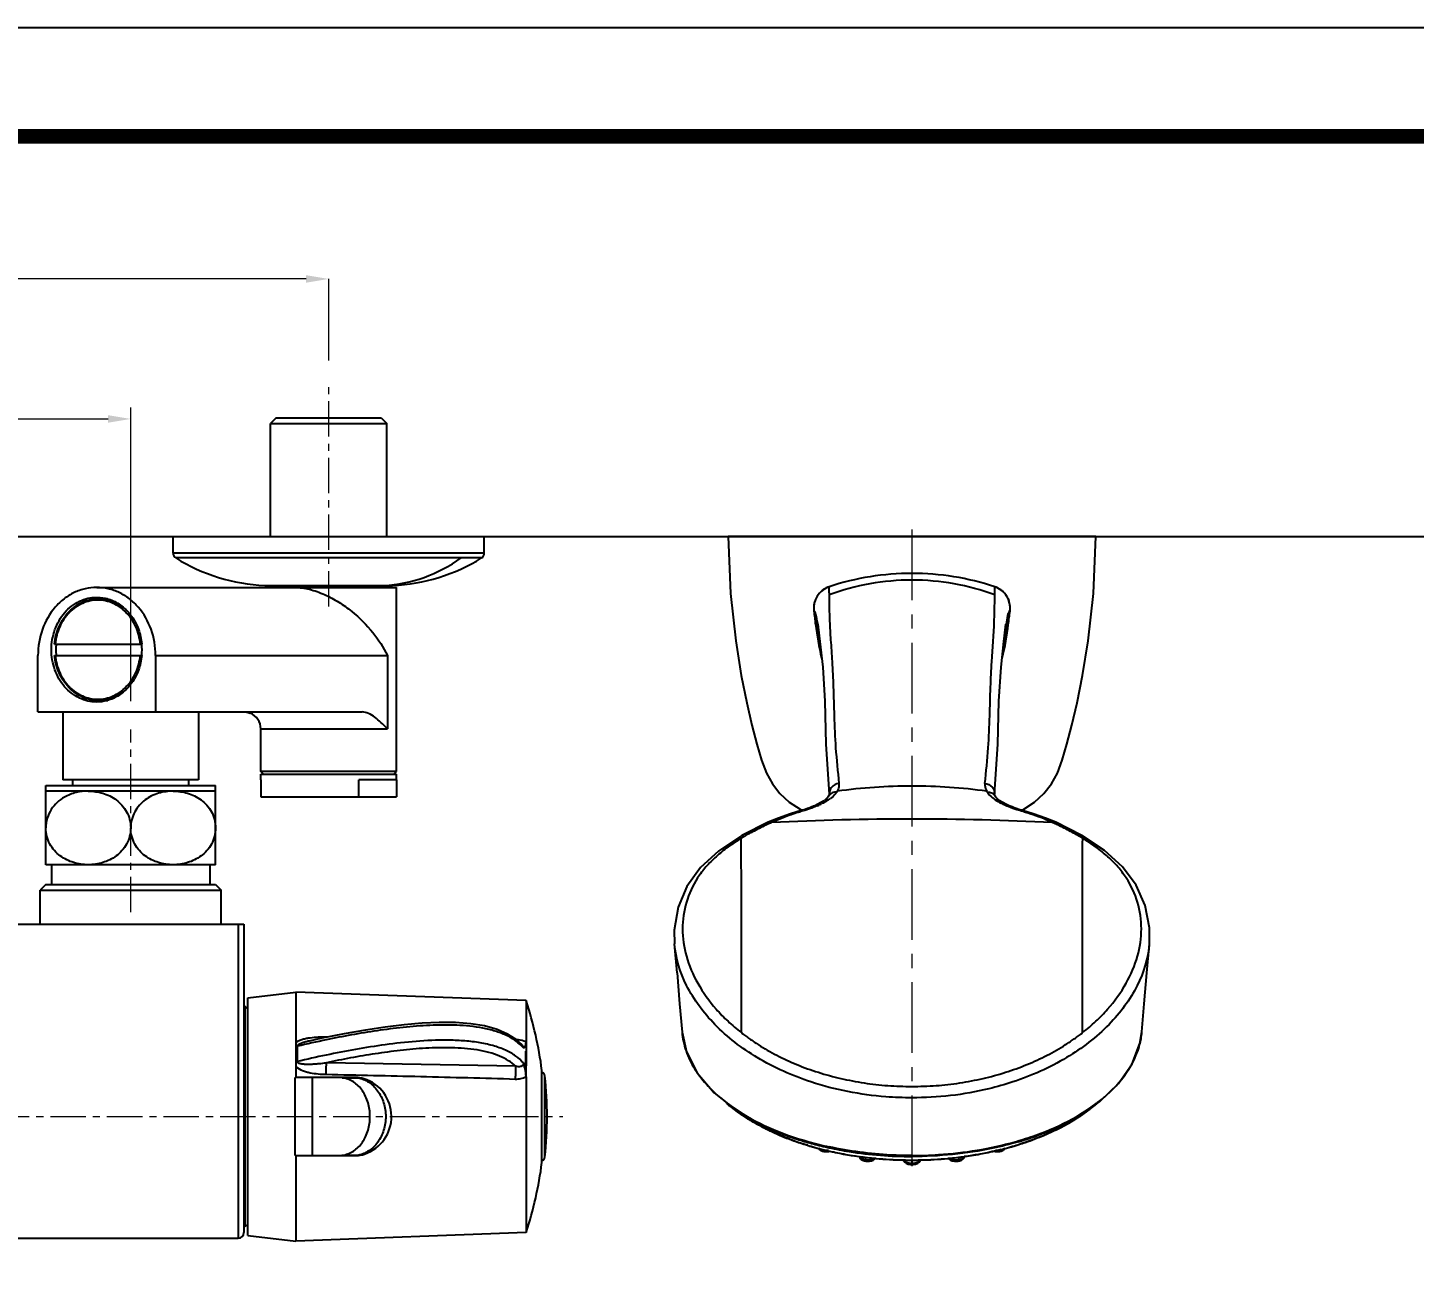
# Model space of a CAD drawing. Extents: x 0 to 1128, y 0 to 827.
# Drawn here: x 297.7 to 542.8, y 605.3 to 826.8 of the extents above; entities that cross this region are included whole.
import ezdxf

# ---------------------------------------------------------------- set-up
doc = ezdxf.new("R2010")
doc.units = 0
doc.header["$LTSCALE"] = 10
doc.header["$MEASUREMENT"] = 0
doc.header["$PDMODE"] = 3
doc.header["$PDSIZE"] = -10
doc.linetypes.add('CENTER', pattern=[2, 1.25, -0.25, 0.25, -0.25])
doc.linetypes.add('CENTER2', pattern=[28.575, 19.05, -3.175, 3.175, -3.175])
doc.layers.get('0').update_dxf_attribs({"linetype": 'CONTINUOUS'})
doc.layers.get('DEFPOINTS').update_dxf_attribs({"linetype": 'CONTINUOUS'})
doc.layers.add('Cneter', color=1, linetype='CENTER2', lineweight=13)
doc.layers.add('DEF_LAYER_ASSEM_MEMBER', color=7, linetype='CONTINUOUS')
doc.styles.add('Daelim Dimension', font='')
doc.styles.get('Daelim Dimension').set_extended_font_data('NanumGothic')
doc.dimstyles.new('DEFAULT', dxfattribs={"dimscale": 2, "dimtxt": 2, "dimasz": 2, "dimexe": 0, "dimexo": 2, "dimgap": 1, "dimtad": 1, "dimdec": 1, "dimzin": 9, "dimdsep": 46, "dimtxsty": 'Daelim Dimension', "dimcen": 0.5, "dimclrd": 252, "dimclre": 252, "dimclrt": 3, "dimadec": 1, "dimazin": 0, "dimtfac": 1, "dimtdec": 1, "dimtix": 1, "dimtmove": 0, "dimatfit": 3, "dimfxl": 1, "dimtolj": 1, "dimtzin": 1, "dimlwd": 9, "dimlwe": 9, "dimarcsym": 0})

# ---------------------------------------------------------------- blocks, each defined once
blk = doc.blocks.new('*D0')
at = {"color": 5, "lineweight": 9, "ltscale": 0.5, "transparency": 16777216}
for p, q in [((170.9, 767.99), (170.9, 782.41)), ((346.9, 782.41), (174.9, 782.41)), ((350.9, 767.99), (350.9, 782.41))]:
    blk.add_line(p, q, dxfattribs=at)
at = {"color": 5, "ltscale": 0.5, "transparency": 16777216}
for points in [[(174.9, 783.07), (174.9, 781.74), (170.9, 782.41)], [(346.9, 783.07), (346.9, 781.74), (350.9, 782.41)]]:
    blk.add_solid(points, dxfattribs=at)
at = {"layer": 'DEFPOINTS', "color": 0, "ltscale": 0.5, "transparency": 16777216}
for p in [(170.9, 782.41), (170.9, 763.99), (350.9, 763.99)]:
    blk.add_point(p, dxfattribs=at)
at = {"color": 7, "ltscale": 0.5, "transparency": 16777216, "insert": (260.9, 789.85), "char_height": 10, "attachment_point": 5, "style": 'Daelim Dimension'}
blk.add_mtext('\\A1;150~240', dxfattribs=at)
blk = doc.blocks.new('*D1')
at = {"color": 5, "lineweight": 9, "ltscale": 0.5, "transparency": 16777216}
for p, q in [((205.9, 707.79), (205.9, 759.67)), ((209.9, 757.67), (311.9, 757.67)), ((315.9, 707.79), (315.9, 759.67))]:
    blk.add_line(p, q, dxfattribs=at)
at = {"color": 5, "ltscale": 0.5, "transparency": 16777216}
for points in [[(209.9, 758.33), (209.9, 757), (205.9, 757.67)], [(311.9, 758.33), (311.9, 757), (315.9, 757.67)]]:
    blk.add_solid(points, dxfattribs=at)
at = {"layer": 'DEFPOINTS', "color": 0, "ltscale": 0.5, "transparency": 16777216}
for p in [(315.9, 757.67), (205.9, 703.79), (315.9, 703.79)]:
    blk.add_point(p, dxfattribs=at)
at = {"color": 7, "ltscale": 0.5, "transparency": 16777216, "insert": (260.9, 770.48), "char_height": 10, "attachment_point": 2, "style": 'Daelim Dimension'}
blk.add_mtext('\\A1;110', dxfattribs=at)

msp = doc.modelspace()

# ---------------------------------------------------------------- linework, layer by layer
at = {"color": 7, "linetype": 'Continuous'}
for p, q in [((341.6, 757.89), (340.6, 756.89)), ((341.6, 757.89), (360.2, 757.89)), ((360.2, 757.89), (361.2, 756.89)), ((340.6, 736.89), (340.6, 756.89)), ((340.6, 756.89), (361.2, 756.89)), ((361.2, 736.89), (361.2, 756.89)), ((323.4, 733.95), (323.4, 736.89)), ((323.4, 736.89), (378.4, 736.89)), ((378.4, 733.95), (378.4, 736.89)), ((309.9, 727.89), (362.9, 727.89)), ((339.6, 728.23), (362.2, 728.23)), ((340.6, 727.89), (340.6, 728.23)), ((361.2, 727.89), (361.2, 728.23)), ((362.9, 695.39), (362.9, 727.89)), ((310.23, 725.89), (311.15, 725.89)), ((299.51, 705.89), (299.51, 715.89)), ((302.44, 717.89), (317.82, 717.89)), ((302.44, 715.89), (317.82, 715.89)), ((320.29, 715.89), (320.29, 705.89)), ((299.51, 705.89), (356.79, 705.89)), ((303.9, 705.89), (303.9, 693.89)), ((310.23, 707.89), (311.15, 707.89)), ((327.9, 705.89), (327.9, 693.89)), ((338.9, 695.39), (338.9, 702.89)), ((361.29, 702.89), (361.18, 703.01)), ((327.9, 693.89), (303.9, 693.89)), ((305.65, 692.89), (305.65, 693.89)), ((326.15, 692.89), (326.15, 693.89)), ((362.9, 695.39), (338.9, 695.39)), ((339.4, 694.89), (338.9, 695.39)), ((338.9, 694.89), (362.9, 694.89)), ((338.9, 693.89), (338.9, 694.89)), ((338.92, 693.89), (338.9, 693.89)), ((338.92, 693.89), (338.92, 690.89)), ((362.9, 693.89), (356.24, 693.89)), ((356.24, 690.89), (356.24, 693.89)), ((362.4, 694.89), (362.9, 695.39)), ((362.87, 693.89), (362.87, 690.89)), ((362.9, 693.89), (362.9, 694.89)), ((300.9, 678.89), (300.9, 692.89)), ((300.9, 692.89), (330.9, 692.89)), ((330.9, 691.89), (300.9, 691.89)), ((330.9, 678.89), (330.9, 692.89)), ((338.92, 690.89), (362.87, 690.89)), ((330.9, 678.89), (300.9, 678.89)), ((301.9, 678.89), (301.9, 675.39)), ((329.9, 678.89), (329.9, 675.39)), ((300.9, 675.39), (299.9, 674.39)), ((299.9, 668.39), (299.9, 674.39)), ((299.9, 674.39), (331.9, 674.39)), ((300.9, 675.39), (330.9, 675.39)), ((330.9, 675.39), (331.9, 674.39)), ((331.9, 668.39), (331.9, 674.39)), ((185.9, 668.39), (335.9, 668.39)), ((335.9, 668.39), (335.9, 613.89)), ((336.6, 655.39), (345.1, 656.39)), ((336.6, 613.39), (336.6, 655.39)), ((385.78, 654.89), (345.1, 656.39)), ((345.1, 656.39), (345.1, 641.29)), ((385.78, 654.89), (385.78, 647.55)), ((336.1, 653.89), (335.9, 653.89)), ((336.6, 653.39), (336.1, 653.89)), ((336.1, 653.89), (336.1, 614.89)), ((347.43, 647.72), (347.42, 647.72)), ((350.66, 648.41), (350.45, 648.41)), ((385.78, 647.52), (385.78, 646.87)), ((385.13, 646.98), (385.13, 646.98)), ((385.78, 646.87), (385.78, 645.94)), ((385.77, 643.31), (385.79, 643.32)), ((385.78, 641.47), (385.78, 643.3)), ((388.59, 626.24), (388.59, 642.54)), ((355.6, 641.29), (345, 641.29)), ((345, 627.49), (345, 641.29)), ((348, 641.29), (348, 627.49)), ((353.26, 641.25), (356.16, 641.24)), ((385.78, 641.43), (385.78, 641.47)), ((385.78, 641.43), (385.78, 613.89)), ((345, 627.49), (355.64, 627.49)), ((345.1, 627.49), (345.1, 612.39)), ((353.26, 627.54), (356.2, 627.55)), ((336.6, 615.39), (336.1, 614.89)), ((288.71, 612.89), (334.9, 612.89)), ((336.1, 614.89), (335.9, 614.89)), ((336.6, 613.39), (345.1, 612.39)), ((385.78, 613.89), (345.1, 612.39))]:
    msp.add_line(p, q, dxfattribs=at)
at = {"ltscale": 0.5}
msp.add_line((91.03, 736.89), (806.11, 736.89), dxfattribs=at)
at = {"color": 9, "linetype": 'Continuous'}
for p, q in [((378.4, 733.95), (323.4, 733.95)), ((377.92, 733.1), (323.87, 733.1)), ((320.29, 715.89), (361.29, 715.89)), ((361.29, 715.89), (361.29, 702.89)), ((338.9, 702.89), (361.29, 702.89)), ((334.9, 668.39), (334.9, 612.89)), ((385.77, 643.31), (385.77, 645.95)), ((385.77, 645.95), (385.78, 645.94)), ((385.79, 645.89), (385.79, 643.32)), ((383.95, 643.29), (350.51, 643.9)), ((389.11, 627.28), (389.11, 641.5))]:
    msp.add_line(p, q, dxfattribs=at)
at = {"ltscale": 0.5}
msp.add_lwpolyline([(0, 0), (1128.4, 0), (1128.4, 826.8), (0, 826.8)], close=True, dxfattribs=at)
at = {"color": 5, "linetype": 'ByBlock', "lineweight": 200, "const_width": 2.6}
msp.add_lwpolyline([(18.14, 35.4), (1110.14, 35.4), (1110.14, 807.6), (18.14, 807.6)], close=True, dxfattribs=at)
at = {"color": 7, "linetype": 'Continuous'}
for points in [[(385.13, 646.98), (384.05, 647.98), (382.53, 648.97), (380.66, 649.78), (378.46, 650.39), (376, 650.78), (373.32, 650.99), (370.45, 651.01), (367.42, 650.88), (364.24, 650.61), (360.9, 650.21), (357.38, 649.67), (353.65, 649.01)], [(353.65, 649.01), (349.67, 648.21), (347.42, 647.72)]]:
    msp.add_lwpolyline(points, dxfattribs=at)
for centre, radius, start, end in [((324.4, 733.95), 1, 180, 238.4038), ((341.2, 761.26), 33.07, 238.4038, 267.2264), ((360.6, 761.26), 33.07, 272.7736, 301.5962), ((377.4, 733.95), 1, 301.5962, 0), ((311.78, 718.75), 7.45, 104.1962, 107.3229), ((311.15, 719.13), 6.76, 84.2215, 89.9952), ((311.48, 716.89), 8.81, 173.4807, 179.9952), ((311.48, 716.9), 8.81, 180.005, 186.5195), ((307.26, 716.9), 10.65, 5.337, 5.5014), ((307.22, 716.89), 10.69, 354.6741, 5.3255), ((307.26, 716.89), 10.65, 354.4994, 354.6626), ((311.78, 715.04), 7.45, 252.6683, 255.8118), ((311.15, 714.66), 6.76, 270.0049, 275.7924), ((335.9, 702.89), 3, 0, 67.9366), ((324.1, 634.39), 65, 7.203, 18.384), ((381.72, 647.61), 4.06, 358.758, 359.2263), ((383.48, 645.19), 2.42, 16.9052, 18.4637), ((388.11, 641.39), 1, 6.2793, 61.7406), ((352.69, 637.4), 3.9, 81.5088, 90.0208), ((355.6, 636.29), 5, 72.4334, 90), ((355, 634.39), 7, 288.8024, 72.4332), ((324.5, 634.39), 65, 353.7207, 6.2793), ((352.69, 631.36), 3.86, 269.9391, 278.5312), ((355.64, 632.49), 5, 270.0006, 288.8017), ((324.1, 634.39), 65, 341.616, 352.797), ((388.11, 627.39), 1, 298.2594, 353.7207), ((334.9, 613.89), 1, 270, 0)]:
    msp.add_arc(centre, radius, start, end, dxfattribs=at)
at = {"color": 9, "linetype": 'Continuous'}
for centre, radius, start, end in [((310.22, 719.12), 6.77, 82.257, 89.9918), ((310.22, 714.67), 6.77, 270.0082, 277.7431), ((394.75, 434.24), 218.24, 101.7047, 103.0751), ((366.48, 648.75), 16.04, 181.2239, 181.4126), ((344.43, 650.16), 3.46, 281.0519, 285.3317), ((165.26, 647.28), 180.12, 358.9916, 359.8554), ((379.51, 641.36), 7.77, 41.5193, 44.8664), ((344.64, 647.94), 3.89, 276.8194, 280.5688), ((355.6, 638.14), 3.16, 84.6866, 89.9964), ((355.6, 638.11), 3.18, 79.8074, 84.6834), ((355.85, 637.07), 4.19, 72.445, 85.7003), ((355.64, 630.65), 3.16, 270.0051, 275.8608), ((355.64, 630.68), 3.19, 275.8601, 280.2006), ((355.86, 631.85), 4.32, 274.5212, 288.7894)]:
    msp.add_arc(centre, radius, start, end, dxfattribs=at)
for points, start_tangent, end_tangent in [([(360.68, 728.23), (367.76, 729.67), (374.3, 733.1)], (0.998439, 0.055853), (0.815279, 0.579069)), ([(317.61, 717.89), (317.33, 719.45), (316.81, 720.93), (316.07, 722.27), (315.13, 723.43), (314.02, 724.38), (312.78, 725.08), (311.45, 725.51), (310.08, 725.65), (308.71, 725.51), (307.38, 725.08), (306.14, 724.38), (305.03, 723.43), (304.09, 722.27), (303.35, 720.93), (302.82, 719.45), (302.54, 717.89)], (-0.099041, 0.995083), (-0.099041, -0.995083)), ([(314.7, 724.26), (313, 725.3), (311.14, 725.83)], (-0.777393, 0.629015), (-0.990881, 0.134742)), ([(302.54, 715.89), (302.82, 714.34), (303.35, 712.86), (304.09, 711.52), (305.03, 710.36), (306.14, 709.41), (307.38, 708.71), (308.71, 708.28), (310.08, 708.14), (311.45, 708.28), (312.78, 708.71), (314.02, 709.41), (315.13, 710.36), (316.07, 711.52), (316.81, 712.86), (317.33, 714.34), (317.61, 715.89)], (0.099041, -0.995083), (0.099041, 0.995083)), ([(311.14, 707.96), (313, 708.49), (314.7, 709.53)], (0.990881, 0.134743), (0.776839, 0.6297)), ([(385.01, 646.84), (383.78, 647.87), (382.2, 648.76), (380.3, 649.48), (378.16, 650.01), (373.52, 650.52), (368.76, 650.5), (364.05, 650.14), (359.44, 649.55), (354.91, 648.81), (350.48, 647.95)], (-0.705253, 0.708956), (-0.979251, -0.202653)), ([(347.42, 647.72), (346.85, 647.58), (346.29, 647.41), (346.01, 647.31), (345.74, 647.19), (345.49, 647.04), (345.39, 646.94), (345.35, 646.82)], (-0.975829, -0.218535), (0.168363, -0.985725)), ([(385.32, 643.86), (383.97, 645.07), (382.15, 646.11), (379.9, 646.92), (377.35, 647.47), (374.64, 647.77), (371.87, 647.88), (366.34, 647.67), (360.91, 647.07), (355.62, 646.24), (350.43, 645.24), (345.35, 644.11)], (-0.666699, 0.745327), (-0.97377, -0.227537)), ([(345.38, 646.83), (345.35, 646.82)], (-0.983453, -0.181161), (-0.820198, -0.572079)), ([(383.95, 643.29), (382.71, 644.25), (381.12, 645.07), (379.23, 645.71), (377.12, 646.16), (374.9, 646.42), (372.62, 646.54), (368.05, 646.46), (363.54, 646.07), (359.11, 645.47), (354.77, 644.74), (350.51, 643.9)], (-0.728256, 0.685305), (-0.978768, -0.204971)), ([(385.32, 646.51), (385.28, 646.75), (385.13, 646.98)], (0.065437, 0.997857), (-0.668554, 0.743663)), ([(345.35, 644.11), (345.36, 644.03), (345.4, 643.97), (345.46, 643.92), (345.53, 643.88), (345.67, 643.82), (345.83, 643.77), (346.15, 643.71), (346.48, 643.68), (346.81, 643.66), (347.15, 643.65), (347.82, 643.66), (348.49, 643.7), (349.17, 643.75), (350.51, 643.9)], (-0.044959, -0.998989), (0.992353, 0.123431)), ([(350.45, 641.85), (350.47, 643.03), (350.51, 643.9)], (0.014098, 0.999901), (0.073134, 0.997322)), ([(383.95, 643.29), (383.91, 642.31), (383.88, 641.02)], (-0.073171, -0.997319), (-0.01153, -0.999934)), ([(385.32, 643.86), (385.29, 643.63), (385.19, 643.43), (385.02, 643.29), (384.82, 643.21), (384.39, 643.19), (383.95, 643.29)], (0.055828, -0.99844), (-0.953965, 0.299916)), ([(385.78, 643.3), (385.77, 643.31)], (-0.625107, 0.780539), (-0.696841, 0.717226)), ([(356.16, 641.24), (356.6, 641.13), (357.06, 640.96), (357.97, 640.47), (358.81, 639.79), (359.55, 638.93), (360.61, 636.82), (360.98, 634.39), (360.61, 631.97), (359.56, 629.86), (358.83, 629), (357.99, 628.32), (357.54, 628.05), (357.09, 627.83), (356.64, 627.66), (356.2, 627.55)], (0.978021, -0.208508), (-0.977244, -0.21212))]:
    msp.add_spline(points, degree=3, dxfattribs=dict(at, start_tangent=start_tangent, end_tangent=end_tangent))
at = {"color": 7, "linetype": 'Continuous'}
for points, start_tangent, end_tangent in [([(309.9, 727.89), (307.87, 727.66), (305.92, 726.98), (304.12, 725.87), (302.55, 724.38), (300.3, 720.49), (299.51, 715.89)], (-1, -0.000032), (0, -1)), ([(320.29, 715.89), (319.5, 720.49), (317.25, 724.38), (315.67, 725.87), (313.87, 726.98), (311.93, 727.66), (309.9, 727.89)], (0, 1), (-1, -0.000032)), ([(344.9, 727.89), (347.5, 727.56), (350.16, 726.63), (352.68, 725.28), (354.96, 723.65), (358.69, 719.91), (361.29, 715.89)], (1, 0), (0.447213, -0.894427)), ([(309.9, 707.64), (308.34, 707.82), (306.83, 708.35), (305.45, 709.2), (304.23, 710.35), (302.5, 713.35), (301.89, 716.89), (302.5, 720.43), (304.23, 723.43), (305.45, 724.59), (306.83, 725.44), (308.34, 725.97), (309.9, 726.14)], (-1, 0), (1, 0)), ([(302.44, 717.89), (302.73, 719.5), (303.26, 721.01), (304.02, 722.4), (304.99, 723.6), (306.14, 724.57), (307.42, 725.3), (308.8, 725.74), (310.23, 725.89)], (0.096805, 0.995303), (1, 0)), ([(309.9, 726.14), (310.5, 726.12), (312.26, 725.73)], (1, 0), (0.941845, -0.336047)), ([(312.26, 725.73), (314.35, 724.58), (316.07, 722.79), (317.27, 720.5), (317.86, 717.92)], (0.941845, -0.336047), (0.09587, -0.995394)), ([(310.23, 707.89), (308.8, 708.04), (307.42, 708.49), (306.14, 709.21), (304.99, 710.19), (304.02, 711.39), (303.26, 712.77), (302.73, 714.29), (302.44, 715.89)], (-1, 0), (-0.096805, 0.995303)), ([(317.86, 715.87), (317.27, 713.29), (316.07, 711), (314.35, 709.21), (312.26, 708.06)], (-0.095857, -0.995395), (-0.941822, -0.336112)), ([(312.26, 708.06), (311.68, 707.88), (309.9, 707.64)], (-0.941822, -0.336112), (-1, 0)), ([(336.01, 705.89), (336.26, 705.88), (337.02, 705.68)], (1, 0), (0.92692, -0.375258)), ([(361.18, 703.01), (360.13, 704.03), (359.06, 704.94), (357.95, 705.62), (356.79, 705.89)], (-0.707416, 0.706798), (-1, 0)), ([(308.4, 691.89), (306.25, 691.64), (304.21, 690.83)], (-1, 0), (-0.869795, -0.493414)), ([(308.4, 691.89), (310.97, 691.52), (312.2, 691.04), (313.35, 690.34), (314.36, 689.4), (315.18, 688.24), (315.71, 686.87), (315.9, 685.39)], (1, 0), (0, -1)), ([(323.4, 691.89), (320.83, 691.52), (319.6, 691.04), (318.45, 690.34), (317.43, 689.4), (316.62, 688.24), (316.09, 686.87), (315.9, 685.39)], (-1, 0), (0, -1)), ([(323.4, 691.89), (325.97, 691.52), (327.2, 691.04), (328.35, 690.34), (329.36, 689.4), (330.18, 688.24), (330.71, 686.87), (330.9, 685.39)], (1, 0), (0, -1)), ([(304.21, 690.83), (302.92, 689.9), (301.87, 688.65), (301.15, 687.11), (300.9, 685.39)], (-0.869795, -0.493414), (0, -1)), ([(308.4, 678.89), (305.83, 679.27), (304.6, 679.75), (303.45, 680.45), (302.43, 681.39), (301.62, 682.55), (301.09, 683.91), (300.9, 685.39)], (-1, 0), (0, 1)), ([(315.9, 685.39), (315.71, 683.91), (315.18, 682.55), (314.36, 681.39), (313.35, 680.45), (312.2, 679.75), (310.97, 679.27), (308.4, 678.89)], (0, -1), (-1, 0)), ([(323.4, 678.89), (320.83, 679.27), (319.6, 679.75), (318.45, 680.45), (317.43, 681.39), (316.62, 682.55), (316.09, 683.91), (315.9, 685.39)], (-1, 0), (0, 1)), ([(330.9, 685.39), (330.71, 683.91), (330.18, 682.55), (329.36, 681.39), (328.35, 680.45), (327.2, 679.75), (325.97, 679.27), (323.4, 678.89)], (0, -1), (-1, 0)), ([(350.45, 648.41), (349.04, 648.39), (347.64, 648.26), (346.96, 648.15), (346.29, 648), (345.66, 647.77), (345.1, 647.44)], (-0.999875, 0.015823), (-0.790514, -0.612444)), ([(385.78, 647.55), (385.39, 647.71), (384.11, 647.94)], (-0.903914, 0.427713), (-0.99875, 0.049986)), ([(385.71, 646.98), (385.74, 647.1), (385.78, 647.52)], (0.257284, 0.966336), (0.023797, 0.999717)), ([(385.32, 646.51), (385.45, 646.56), (385.56, 646.66), (385.65, 646.8), (385.71, 646.98)], (0.962213, 0.272298), (0.257284, 0.966336)), ([(385.79, 645.89), (385.78, 645.94)], (-0.290224, 0.956959), (-0.000001, 1)), ([(345.1, 643.22), (346.29, 642.52), (346.96, 642.3), (347.64, 642.14), (349.04, 641.93), (350.45, 641.85)], (0.735736, -0.677269), (0.999752, -0.022268)), ([(385.78, 641.47), (385.74, 642.09), (385.32, 643.86)], (-0.018379, 0.999831), (-0.352766, 0.935712)), ([(385.78, 643.3), (385.78, 643.31), (385.79, 643.32)], (0.010234, 0.999948), (0.918055, 0.396453)), ([(350.45, 641.85), (367.16, 641.47), (375.52, 641.26), (383.88, 641.02)], (0.999752, -0.02229), (0.999441, -0.033424)), ([(353.26, 627.54), (354.3, 627.81), (355.27, 628.29), (356.12, 628.97), (356.85, 629.83), (357.43, 630.83), (357.85, 631.95), (358.2, 634.39), (357.85, 636.83), (357.43, 637.95), (356.85, 638.96), (356.12, 639.82), (355.27, 640.5), (354.3, 640.98), (353.26, 641.25)], (0.988872, 0.148769), (-0.988872, 0.148769)), ([(383.88, 641.02), (384.86, 641.1), (385.78, 641.43)], (0.999399, -0.034658), (0.880345, 0.474334))]:
    msp.add_spline(points, degree=3, dxfattribs=dict(at, start_tangent=start_tangent, end_tangent=end_tangent))
at = {"layer": 'Cneter', "linetype": 'CENTER', "lineweight": 5, "ltscale": 0.5}
for p, q in [((350.9, 724.54), (350.9, 763.99)), ((315.9, 670.48), (315.9, 702.79)), ((181.71, 634.39), (392.29, 634.39))]:
    msp.add_line(p, q, dxfattribs=at)
at = {"layer": 'DEF_LAYER_ASSEM_MEMBER', "color": 1, "linetype": 'CENTER', "lineweight": 5}
msp.add_line((453.99, 738.12), (453.99, 623.17), dxfattribs=at)
at = {"layer": 'DEF_LAYER_ASSEM_MEMBER', "color": 7, "linetype": 'Continuous'}
for p, q in [((486.49, 736.89), (421.49, 736.89)), ((437.37, 721.42), (437.36, 721.45)), ((470.62, 721.45), (470.61, 721.4)), ((439.39, 691.36), (439.39, 691.35)), ((468.6, 691.36), (468.6, 691.36)), ((434.23, 688.71), (434.65, 688.53)), ((437.25, 689.52), (436.82, 689.31)), ((439.27, 690.99), (439.14, 690.81)), ((468.84, 690.81), (468.72, 690.99)), ((471.17, 689.31), (470.73, 689.52)), ((473.34, 688.53), (473.76, 688.71)), ((428.57, 686.39), (423.9, 684.03)), ((430.39, 687.14), (428.57, 686.39)), ((428.57, 686.39), (428.57, 686.39)), ((479.41, 686.39), (479.41, 686.39)), ((484.02, 684.07), (479.41, 686.39)), ((488.04, 681.41), (484.02, 684.07)), ((412.47, 659.79), (412.03, 664.89)), ((419.04, 638.58), (423, 635.43)), ((422.63, 635.63), (421.31, 636.64)), ((485.36, 635.63), (486.67, 636.64)), ((433.3, 630.52), (439.35, 628.86)), ((437.95, 628.39), (438.2, 628.29)), ((469.78, 628.29), (470.03, 628.39)), ((445.58, 626.56), (445.82, 626.51)), ((462.16, 626.51), (462.4, 626.56))]:
    msp.add_line(p, q, dxfattribs=at)
at = {"layer": 'DEF_LAYER_ASSEM_MEMBER', "color": 9, "linetype": 'Continuous'}
for p, q in [((436.66, 723.75), (436.66, 723.75)), ((437.25, 721.4), (436.97, 723.27)), ((470.74, 721.43), (471.01, 723.27)), ((470.74, 721.38), (470.74, 721.43)), ((429.19, 686.35), (429.09, 686.31)), ((478.89, 686.31), (478.8, 686.35)), ((438.1, 628.65), (438.11, 628.5)), ((453.99, 627.33), (453.99, 627.49)), ((469.88, 628.65), (469.88, 628.5)), ((445.76, 627.24), (445.77, 626.71)), ((447.59, 626.99), (447.55, 627)), ((447.64, 626.99), (447.59, 626.99)), ((453.99, 626.68), (453.99, 625.91)), ((460.4, 626.99), (460.35, 626.99)), ((460.44, 627), (460.4, 626.99)), ((462.22, 627.24), (462.22, 626.71))]:
    msp.add_line(p, q, dxfattribs=at)
at = {"layer": 'DEF_LAYER_ASSEM_MEMBER', "color": 7, "linetype": 'Continuous'}
for points in [[(421.49, 736.89), (421.92, 726.82), (422.84, 718.44), (423.82, 712.32), (424.79, 707.52), (425.72, 703.57), (426.6, 700.22), (427.43, 697.35), (428.27, 695.04), (429.32, 693.18), (430.65, 691.48), (432.32, 689.95), (434.23, 688.71)], [(473.76, 688.71), (475.66, 689.95), (477.33, 691.48), (478.67, 693.18), (479.71, 695.04), (480.55, 697.35), (481.38, 700.22), (482.27, 703.57), (483.19, 707.52), (484.16, 712.32), (485.15, 718.44), (486.06, 726.82), (486.49, 736.89)], [(437.37, 721.41), (437.74, 718.36), (438.22, 713.79), (438.61, 707.78), (438.8, 700.17), (439.39, 691.36)], [(468.6, 691.36), (469.18, 700.17), (469.38, 707.79), (469.77, 713.8), (470.25, 718.36), (470.61, 721.4)], [(439.39, 691.36), (439.38, 691.28), (439.32, 691.1), (439.27, 690.99)], [(468.72, 690.99), (468.66, 691.1), (468.6, 691.28), (468.6, 691.36)], [(436.82, 689.31), (436.61, 689.22), (436.27, 689.09), (435.93, 688.96), (435.55, 688.82), (435.11, 688.67)], [(438.44, 690.19), (438.03, 689.93), (437.25, 689.52)], [(439.14, 690.81), (438.8, 690.46), (438.45, 690.19)], [(469.54, 690.19), (469.19, 690.46), (468.84, 690.81)], [(470.73, 689.52), (469.95, 689.93), (469.54, 690.19)], [(472.87, 688.67), (472.43, 688.82), (472.05, 688.96), (471.71, 689.09), (471.37, 689.22), (471.17, 689.31)], [(434.43, 688.47), (432.55, 687.89), (430.39, 687.14)], [(435.11, 688.67), (434.65, 688.53), (434.43, 688.47)], [(473.55, 688.47), (473.34, 688.53), (472.87, 688.67)], [(479.41, 686.39), (477.59, 687.14), (475.43, 687.89), (473.55, 688.47)], [(423.9, 684.03), (419.82, 681.31), (416.62, 678.37), (414.22, 675.05), (412.66, 671.36), (411.99, 667.34), (412.03, 664.89)], [(495.96, 664.89), (495.97, 667.73), (495.24, 671.66), (493.63, 675.28), (491.22, 678.52), (488.04, 681.41)], [(494.63, 649.33), (495.05, 654.33), (495.52, 659.79), (495.96, 664.89)], [(412.47, 659.79), (412.93, 654.33), (413.35, 649.32)], [(413.35, 649.32), (414.13, 645.81), (416.03, 642.09), (419.04, 638.58)], [(483.06, 634.23), (487.19, 637.05), (490.53, 640.25), (492.92, 643.7), (494.3, 647.29), (494.63, 649.34)], [(423, 635.43), (427.78, 632.73), (433.3, 630.52)], [(472.74, 629.91), (478.18, 631.83), (483.06, 634.23)], [(437.5, 628.79), (437.66, 628.59), (437.95, 628.39)], [(438.2, 628.29), (438.44, 628.23), (438.86, 628.18), (439.29, 628.2), (439.67, 628.29)], [(468.32, 628.29), (468.68, 628.2), (469.11, 628.18), (469.54, 628.23), (469.78, 628.29)], [(470.03, 628.39), (470.31, 628.58), (470.49, 628.79)], [(444.67, 627.38), (444.77, 627.11), (444.96, 626.87), (445.24, 626.69), (445.58, 626.56)], [(445.82, 626.51), (446.08, 626.49), (446.48, 626.5), (446.85, 626.57), (447.15, 626.69), (447.39, 626.85), (447.52, 627)], [(452.5, 626.74), (452.55, 626.58), (452.72, 626.34), (452.99, 626.14), (453.33, 626), (453.73, 625.92), (453.99, 625.91)], [(453.99, 625.91), (454.22, 625.92), (454.65, 626), (455.01, 626.15), (455.25, 626.33), (455.42, 626.55), (455.48, 626.74)], [(460.47, 627), (460.59, 626.86), (460.82, 626.7), (461.13, 626.57), (461.5, 626.5), (461.9, 626.49), (462.16, 626.51)], [(462.4, 626.56), (462.74, 626.69), (463.01, 626.87), (463.21, 627.09), (463.31, 627.36)]]:
    msp.add_lwpolyline(points, dxfattribs=at)
for centre, radius, start, end in [((454.04, 683.71), 46.67, 90.056, 108.3273), ((453.93, 683.63), 46.75, 71.6885, 89.9283), ((440.62, 724.22), 3.99, 108.34, 186.796), ((467.37, 724.22), 3.99, 353.2034, 71.6601), ((451.53, 681.96), 55.03, 253.1055, 254.9853), ((452.07, 683.95), 57.09, 254.98, 255.9747), ((452.4, 685.28), 58.47, 255.9745, 256.9462), ((453.29, 689.39), 62.67, 257.0056, 262.0615), ((455.91, 683.95), 57.09, 284.0253, 285.0203), ((456.45, 681.95), 55.02, 285.015, 286.8946), ((456.92, 680.39), 53.39, 286.9015, 287.442), ((453.77, 692.74), 66.05, 262.0496, 264.6445), ((453.97, 694.89), 68.21, 264.649, 268.7595), ((453.99, 695.5), 68.82, 268.7497, 269.9997), ((453.99, 695.5), 68.82, 270.0003, 271.2501), ((454.02, 694.89), 68.21, 271.2404, 275.351), ((454.21, 692.74), 66.05, 275.3555, 277.9506)]:
    msp.add_arc(centre, radius, start, end, dxfattribs=at)
at = {"layer": 'DEF_LAYER_ASSEM_MEMBER', "color": 9, "linetype": 'Continuous'}
for centre, radius, start, end in [((440.63, 724.2), 4.01, 108.3829, 123.9972), ((454.06, 686.63), 42.56, 90.0976, 110.2323), ((453.92, 686.63), 42.56, 69.7608, 89.9035), ((467.36, 724.2), 4.01, 56.0024, 71.6172), ((440.62, 724.23), 3.99, 155.4068, 162.4414), ((440.64, 724.21), 4.01, 139.7732, 155.3631), ((440.62, 724.23), 3.99, 124.039, 139.7293), ((467.37, 724.23), 3.99, 47.5131, 55.9609), ((467.37, 724.23), 3.99, 40.2703, 47.5139), ((467.35, 724.21), 4.01, 24.6362, 40.2261), ((467.37, 724.23), 3.99, 17.7589, 24.5929), ((440.64, 724.22), 4.01, 171.1392, 186.753), ((440.62, 724.22), 3.99, 162.4407, 171.0971), ((467.34, 724.22), 4.01, 353.2463, 8.8602), ((453.99, 597.04), 95.75, 89.9999, 97.9367), ((453.99, 597.04), 95.75, 82.0678, 90.0002), ((431.03, 703.38), 15.4, 294.1142, 297.2909), ((440.46, 690.31), 1.37, 147.5851, 150.1955), ((435.2, 696.39), 7.27, 303.9931, 307.0277), ((472.74, 696.37), 7.23, 233.1531, 236.1846), ((467.52, 690.31), 1.37, 29.8099, 32.5414), ((477.27, 703.99), 16.09, 237.9068, 242.1609), ((453.99, 173.18), 513.77, 89.9994, 92.767), ((451.21, 632.44), 58.33, 106.4111, 107.283), ((454, 173.18), 513.77, 87.233, 90.0006), ((456.82, 632.59), 58.17, 72.7256, 73.5905), ((480.33, 650.74), 14.39, 338.998, 345.2175), ((481.45, 650.44), 13.23, 345.2197, 355.202), ((477.77, 651.92), 17.22, 327.8734, 330.1676), ((439.49, 660.64), 30.01, 232.3282, 232.8144), ((440.29, 661.45), 31.24, 232.5716, 235.2746), ((440.31, 661.74), 31.38, 232.8339, 235.7799), ((441.13, 662.63), 32.68, 235.2563, 235.5354), ((441.64, 663.38), 33.59, 235.5411, 237.0533), ((443.19, 665.79), 36.46, 237.0742, 241.55), ((466.18, 663.6), 33.87, 300.8245, 304.4808), ((467.67, 661.74), 31.38, 304.2194, 307.1626), ((467.79, 661.26), 31.02, 304.478, 307.4922), ((468.47, 660.67), 30.04, 307.1823, 307.5899), ((445.74, 670.42), 41.75, 241.4922, 245.4614), ((447.85, 674.96), 46.76, 245.4177, 248.8523), ((460.99, 673.06), 44.66, 293.2756, 296.2446), ((462.81, 666.32), 38.11, 295.7932, 300.3089), ((447.55, 671.17), 43.51, 244.1611, 247.0598), ((449.56, 676.04), 48.78, 247.1183, 251.3437), ((449.73, 679.74), 51.88, 248.8224, 252.3585), ((451.16, 684.12), 56.5, 252.3247, 255.0371), ((452.35, 688.86), 61.22, 254.2919, 257.7573), ((456.71, 684.88), 57.1, 285.7505, 286.2595), ((457.5, 682.23), 54.33, 286.2439, 290.2874), ((456.99, 683.62), 55.96, 286.3687, 286.8036), ((457.5, 681.96), 54.23, 286.7955, 288.9563), ((458.79, 675.09), 47.76, 288.6118, 292.9261), ((459.12, 677.39), 49.38, 288.8948, 293.2791), ((458.73, 678.8), 50.69, 290.3328, 291.1549), ((460.69, 670.6), 42.88, 292.9182, 295.8607), ((450.83, 679.78), 52.73, 251.3325, 253.4749), ((451.59, 682.33), 55.39, 253.4704, 254.9996), ((452.3, 688.35), 60.87, 255.0262, 257.7004), ((452.08, 684.11), 57.24, 254.9965, 256.0059), ((438.82, 630.7), 2.31, 252.063, 255.4571), ((452.4, 685.43), 58.6, 256.0056, 256.9702), ((452.68, 686.63), 59.83, 256.9701, 257.927), ((452.96, 687.94), 61.17, 257.9281, 259.2433), ((453.41, 690.34), 63.61, 259.2527, 262.0728), ((454.58, 690.34), 63.61, 277.9274, 280.7467), ((455.02, 687.94), 61.17, 280.7561, 282.0733), ((455.44, 686.03), 59.21, 282.0694, 283.9895), ((455.91, 684.11), 57.24, 283.9941, 285.0037), ((469.17, 630.69), 2.3, 284.5572, 287.9588), ((456.39, 682.33), 55.39, 285.0006, 286.5289), ((456.9, 680.61), 53.6, 286.5325, 287.3916), ((457.33, 679.22), 52.15, 287.3896, 288.6745), ((453.77, 692.87), 66.16, 262.0675, 264.6125), ((445.03, 627.45), 0.368, 189.6915, 194.4173), ((445.06, 627.46), 0.396, 194.4393, 200.0871), ((445.08, 627.46), 0.423, 200.0523, 202.049), ((453.97, 695.11), 68.41, 264.6891, 268.7621), ((453.99, 695.66), 68.96, 268.7527, 269.9997), ((452.84, 626.82), 0.346, 193.1942, 199.3202), ((453.99, 695.66), 68.96, 270.0003, 271.2471), ((455.14, 626.82), 0.348, 339.908, 346.7934), ((454.02, 695.11), 68.41, 271.2377, 275.3109), ((454.22, 692.87), 66.16, 275.3913, 277.9327), ((462.91, 627.46), 0.41, 339.8758, 341.4952)]:
    msp.add_arc(centre, radius, start, end, dxfattribs=at)
for points, start_tangent, end_tangent in [([(439.36, 728.01), (439.31, 727.62), (439.34, 726.56)], (-0.481745, -0.876312), (0.02546, -0.999676)), ([(468.64, 726.56), (468.67, 727.62), (468.62, 728.01)], (0.025159, 0.999683), (-0.483114, 0.875557)), ([(439.35, 726.56), (439.44, 721.95), (439.62, 718.66), (439.88, 714.79), (440.09, 710.3), (440.24, 705.22), (440.51, 699.56), (441.09, 693.25)], (0.011914, -0.999929), (0.10143, -0.994843)), ([(466.89, 693.25), (467.47, 699.54), (467.74, 705.18), (467.89, 710.27), (468.11, 714.77), (468.54, 721.94), (468.61, 724.61), (468.64, 726.56)], (0.100263, 0.994961), (0.02544, 0.999676)), ([(436.97, 723.27), (436.87, 723.53), (436.78, 723.7), (436.71, 723.76), (436.66, 723.75)], (-0.314391, 0.949294), (-0.925172, -0.379549)), ([(437.36, 721.45), (437.27, 722), (436.97, 723.27)], (-0.153144, 0.988204), (-0.314438, 0.949278)), ([(471.01, 723.27), (470.91, 722.91), (470.62, 721.45)], (-0.314415, -0.949285), (-0.153143, -0.988204)), ([(471.33, 723.75), (471.27, 723.76), (471.2, 723.7), (471.11, 723.53), (471.01, 723.27)], (-0.924477, 0.381238), (-0.314412, -0.949287)), ([(437.76, 718.05), (437.25, 721.4)], (-0.164387, 0.986396), (-0.14571, 0.989327)), ([(470.22, 718.05), (470.74, 721.38)], (0.164385, 0.986396), (0.145731, 0.989324)), ([(440.69, 691.73), (439.91, 691.57), (439.3, 691.04)], (-0.999981, 0.006208), (-0.536068, -0.844175)), ([(441.09, 693.26), (439.83, 692.6), (439.47, 692), (439.39, 691.36)], (-0.989354, -0.14553), (0.078688, -0.996899)), ([(440.69, 691.73), (440.46, 691.41), (439.58, 690.59)], (-0.536152, -0.844121), (-0.797875, -0.602823)), ([(440.77, 691.87), (440.69, 691.73)], (-0.487659, -0.873034), (-0.536153, -0.844121)), ([(441.09, 693.25), (441.09, 692.9), (440.77, 691.87)], (0.097203, -0.995265), (-0.48766, -0.873034)), ([(466.89, 693.26), (466.88, 692.92), (467.21, 691.88)], (-0.124849, -0.992176), (0.503802, -0.863819)), ([(466.9, 693.26), (468.15, 692.61), (468.52, 692), (468.6, 691.36)], (0.989351, -0.145546), (-0.077511, -0.996992)), ([(467.29, 691.73), (467.21, 691.88)], (-0.536362, 0.843988), (-0.487467, 0.873141)), ([(467.29, 691.73), (467.51, 691.43), (468.41, 690.58)], (0.543702, -0.839278), (0.799716, -0.600378)), ([(467.29, 691.73), (468.07, 691.57), (468.68, 691.04)], (0.999952, 0.009791), (0.537932, -0.842988)), ([(436.52, 688.99), (436.05, 688.81), (434.74, 688.39)], (-0.933288, -0.359129), (-0.9591, -0.283066)), ([(437.32, 689.32), (437.09, 689.22), (436.52, 688.99)], (-0.912244, -0.409648), (-0.933288, -0.359129)), ([(437.32, 689.32), (436.82, 689.31)], (-0.947105, 0.320924), (-0.913123, -0.407685)), ([(439.27, 690.36), (438.81, 690.09), (438.09, 689.69)], (-0.828675, -0.55973), (-0.888554, -0.458772)), ([(439.27, 690.36), (438.45, 690.19)], (-0.988769, 0.149452), (-0.82108, -0.570814)), ([(468.72, 690.36), (469.54, 690.19)], (0.988792, 0.149303), (0.821081, -0.570812)), ([(470.66, 689.32), (469.75, 689.76)], (-0.91348, 0.406884), (-0.884802, 0.465967)), ([(470.66, 689.32), (471.17, 689.31)], (0.947114, 0.320898), (0.913123, -0.407684)), ([(471.51, 688.97), (471.31, 689.05), (470.66, 689.32)], (-0.934204, 0.35674), (-0.912242, 0.409653)), ([(473.25, 688.39), (472.84, 688.51), (471.51, 688.97)], (-0.959102, 0.283062), (-0.934204, 0.35674)), ([(429.09, 686.31), (428.5, 686.04)], (-0.917373, -0.398028), (-0.901957, -0.431825)), ([(428.57, 686.39), (428.69, 686.42), (429.09, 686.31)], (0.916234, 0.400644), (0.854586, -0.519309)), ([(433.89, 688.13), (432.66, 687.73), (429.19, 686.35)], (-0.954604, -0.297879), (-0.910569, -0.413357)), ([(434.73, 688.39), (434.66, 688.43), (434.43, 688.47)], (-0.814228, 0.580545), (-0.960552, -0.278101)), ([(473.25, 688.39), (473.33, 688.43), (473.55, 688.47)], (0.814218, 0.580559), (0.960559, -0.278077)), ([(478.8, 686.35), (477.67, 686.85), (474.09, 688.13)], (-0.910394, 0.413743), (-0.954652, 0.297725)), ([(478.89, 686.31), (479.03, 686.38), (479.41, 686.39)], (0.855043, 0.518557), (0.916234, -0.400644)), ([(479.73, 685.93), (478.89, 686.31)], (-0.904097, 0.427328), (-0.92146, 0.388474)), ([(428.5, 686.04), (427.28, 685.45), (426.08, 684.84), (425.49, 684.53), (424.92, 684.22), (424.36, 683.9), (424.09, 683.74), (423.82, 683.57)], (-0.901957, -0.431825), (-0.790461, -0.612512)), ([(484.17, 683.57), (483.12, 684.18), (482.03, 684.78), (480.9, 685.37), (479.73, 685.93)], (-0.790779, 0.612102), (-0.904097, 0.427328)), ([(423.82, 683.57), (422.6, 682.8), (421.45, 681.99), (419.37, 680.3), (417.59, 678.5), (416.11, 676.55), (414.12, 672.25), (413.44, 667.56), (414.12, 662.73), (416.13, 657.95), (419.4, 653.37), (421.48, 651.22), (422.62, 650.2), (423.84, 649.21)], (-0.8636, -0.504178), (0.802619, -0.596492)), ([(423.84, 649.21), (423.84, 667.66), (423.82, 683.57)], (0.000238, 1), (-0.004381, 0.99999)), ([(484.15, 649.21), (484.15, 667.66), (484.17, 683.57)], (-0.000238, 1), (0.004379, 0.99999)), ([(484.15, 649.21), (485.36, 650.2), (486.5, 651.22), (488.58, 653.37), (491.85, 657.95), (493.86, 662.73), (494.54, 667.56), (493.87, 672.25), (491.87, 676.55), (490.4, 678.49), (488.62, 680.3), (486.53, 681.99), (485.39, 682.79), (484.17, 683.57)], (0.803427, 0.595404), (-0.864731, 0.502236)), ([(436.14, 640.5), (426.65, 644.81), (419.15, 650.68), (414.16, 657.56), (412.03, 664.84)], (-0.949472, 0.313853), (-0.086184, 0.996279)), ([(495.95, 664.84), (493.82, 657.56), (488.83, 650.68), (481.33, 644.81), (471.84, 640.5)], (-0.086186, -0.996279), (-0.949472, -0.313853)), ([(413.35, 649.32), (414.07, 646), (415.63, 642.78), (418, 639.73), (421.15, 636.89)], (0.083657, -0.996495), (0.79152, -0.611144)), ([(423.84, 649.21), (424.01, 649.07), (424.19, 648.93), (424.55, 648.66), (425.29, 648.13), (426.05, 647.61), (426.82, 647.1), (428.43, 646.13), (430.11, 645.21), (433.66, 643.57), (437.45, 642.2), (441.42, 641.12), (445.53, 640.33), (449.74, 639.86), (453.99, 639.7)], (0.705937, -0.708274), (0.999988, -0.004942)), ([(453.99, 639.7), (458.25, 639.86), (462.46, 640.33), (466.57, 641.12), (470.54, 642.2), (474.32, 643.57), (477.88, 645.21), (479.56, 646.13), (481.16, 647.1), (481.94, 647.61), (482.69, 648.13), (483.43, 648.66), (483.79, 648.93), (483.97, 649.07), (484.15, 649.21)], (0.999988, 0.004923), (0.705953, 0.708259)), ([(492.7, 643.36), (493, 643.9), (493.76, 645.58)], (0.497348, 0.867551), (0.35768, 0.933844)), ([(486.8, 636.86), (488.47, 638.25), (492.35, 642.77)], (0.792394, 0.61001), (0.531682, 0.846944)), ([(453.99, 637.7), (449.38, 637.88), (436.15, 640.5)], (-1, 0.000009), (-0.949661, 0.313278)), ([(471.84, 640.5), (467.56, 639.28), (453.99, 637.7)], (-0.949661, -0.313278), (-1, -0.000009)), ([(425.94, 633.42), (425.06, 633.95), (422.63, 635.63)], (-0.863067, 0.505089), (-0.793929, 0.608011)), ([(422.66, 635.79), (428.68, 632.47), (435.77, 629.92)], (0.826691, -0.562656), (0.96245, -0.271461)), ([(477.02, 631.52), (479.3, 632.47), (485.32, 635.79)], (0.932597, 0.360919), (0.826699, 0.562645)), ([(485.36, 635.63), (484.58, 635.06), (482.05, 633.42)], (-0.793929, -0.608011), (-0.863072, -0.505082)), ([(428.59, 632.01), (427.9, 632.35), (425.94, 633.42)], (-0.899779, 0.436346), (-0.863067, 0.505089)), ([(483.54, 634.52), (482.86, 634.12), (480.74, 633)], (-0.858277, -0.513187), (-0.896828, -0.44238)), ([(453.99, 627.49), (458.71, 627.65), (472.21, 629.92)], (1, -0.000157), (0.96245, 0.27146)), ([(472.76, 629.92), (468.31, 628.8), (453.99, 627.33)], (-0.959466, -0.281825), (-1, 0.000153)), ([(438.11, 628.5), (437.96, 628.55), (437.6, 628.77)], (-0.950919, 0.30944), (-0.763707, 0.645563)), ([(438.11, 628.5), (438.11, 628.42), (438.2, 628.29)], (0.032882, -0.999459), (0.950654, -0.310253)), ([(439.24, 628.38), (438.48, 628.41), (438.24, 628.46)], (-0.995911, -0.090344), (-0.9678, 0.25172)), ([(439.33, 628.87), (442.89, 628.2), (453.99, 627.33)], (0.976997, -0.213255), (1, 0.000349)), ([(453.99, 627.49), (450.25, 627.59), (439.36, 629.03)], (-1, -0.000158), (-0.977216, 0.212246)), ([(469.75, 628.46), (469.5, 628.41), (468.74, 628.38)], (-0.967737, -0.251964), (-0.995907, 0.090382)), ([(469.88, 628.5), (469.87, 628.42), (469.78, 628.29)], (-0.032882, -0.999459), (-0.95052, -0.310662)), ([(470.39, 628.77), (470.28, 628.69), (469.88, 628.5)], (-0.7639, -0.645334), (-0.950801, -0.309803)), ([(445.77, 626.71), (445.06, 626.94), (444.69, 627.31)], (-0.988769, 0.14945), (-0.375298, 0.926904)), ([(447.45, 627.01), (447.14, 626.84), (446.73, 626.73), (445.77, 626.71)], (-0.792862, -0.609401), (-0.988899, 0.148588)), ([(445.77, 626.71), (445.78, 626.57), (445.82, 626.51)], (0.017091, -0.999854), (0.988319, -0.152397)), ([(453.99, 626.1), (453.02, 626.28), (452.69, 626.48), (452.51, 626.71)], (-1, 0.000247), (-0.330359, 0.943855)), ([(455.47, 626.7), (455.29, 626.47), (454.96, 626.28), (453.99, 626.1)], (-0.342857, -0.939388), (-1, -0.000615)), ([(462.22, 626.71), (461.26, 626.73), (460.85, 626.84), (460.53, 627.01)], (-0.988844, -0.148957), (-0.79285, 0.609417)), ([(462.22, 626.71), (462.2, 626.57), (462.16, 626.51)], (-0.017091, -0.999854), (-0.988328, -0.152341)), ([(463.3, 627.32), (462.93, 626.95), (462.22, 626.71)], (-0.343995, -0.938972), (-0.988714, -0.149818)), ([(463.32, 627.39), (463.3, 627.33)], (-0.167862, -0.98581), (-0.317322, -0.948318))]:
    msp.add_spline(points, degree=3, dxfattribs=dict(at, start_tangent=start_tangent, end_tangent=end_tangent))
at = {"layer": 'DEF_LAYER_ASSEM_MEMBER', "color": 7, "linetype": 'Continuous'}
for points, start_tangent, end_tangent in [([(436.66, 723.75), (436.95, 721.36)], (0.118712, -0.992929), (0.130439, -0.991456)), ([(471.03, 721.35), (471.33, 723.75)], (0.130551, 0.991442), (0.118712, 0.992929)), ([(436.95, 721.36), (438.01, 715.42)], (0.130439, -0.991456), (0.23423, -0.972181)), ([(469.97, 715.42), (471.03, 721.35)], (0.234235, 0.97218), (0.130551, 0.991442)), ([(435.54, 629.3), (428.47, 632.06), (422.63, 635.63)], (-0.956803, 0.290736), (-0.793912, 0.608033)), ([(485.36, 635.63), (482.7, 633.81), (472.93, 629.45)], (-0.793912, -0.608033), (-0.954018, -0.299751)), ([(469.75, 628.56), (468.19, 628.19), (463.35, 627.32)], (-0.97018, -0.242386), (-0.990371, -0.138435))]:
    msp.add_spline(points, degree=3, dxfattribs=dict(at, start_tangent=start_tangent, end_tangent=end_tangent))

# ---------------------------------------------------------------- dimensions: what is measured, and where the dimension line sits
at = {"color": 5, "ltscale": 0.5}
dim = msp.add_linear_dim(base=(170.9, 782.41), p1=(350.9, 763.99), p2=(170.9, 763.99), text='150~240', dimstyle='DEFAULT', override={"dimtxt": 5, "dimclrd": 5, "dimclre": 5, "dimclrt": 7}, dxfattribs=at)
dim.commit()
dim.dimension.update_dxf_attribs({"geometry": '*D0', "text_midpoint": (260.9, 782.41), "dimtype": 160})
dim = msp.add_linear_dim(base=(315.9, 757.67), p1=(205.9, 703.79), p2=(315.9, 703.79), dimstyle='DEFAULT', override={"dimtxt": 5, "dimexe": 1, "dimclrd": 5, "dimclre": 5, "dimclrt": 7}, dxfattribs=at)
dim.commit()
dim.dimension.update_dxf_attribs({"geometry": '*D1', "text_midpoint": (260.9, 757.67), "dimtype": 160})

doc.saveas('drawing.dxf')
